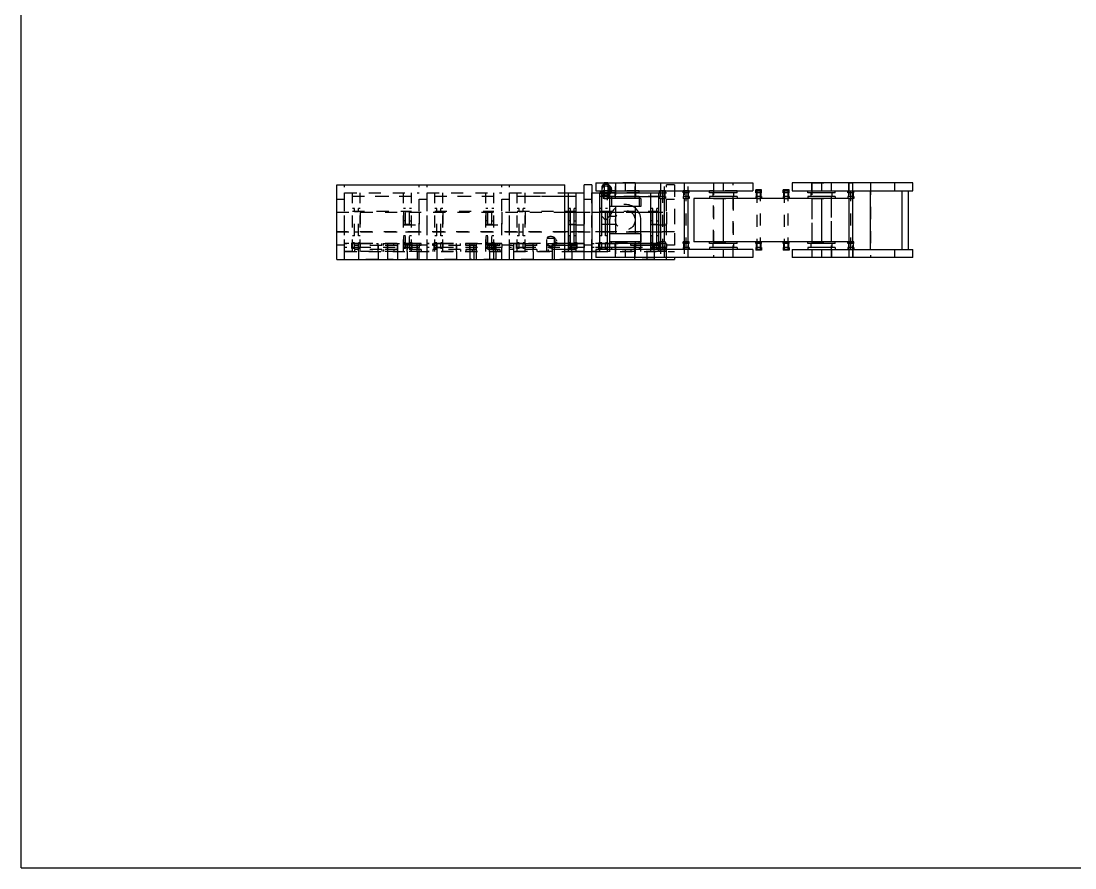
# Model space of a CAD drawing. Header units: inches. Extents: x 0 to 22, y 0 to 17.
# Drawn here: x 0 to 10.57, y 0 to 8.5 of the extents above; entities that cross this region are included whole.
import ezdxf

# ---------------------------------------------------------------- set-up
doc = ezdxf.new("R2010")
doc.units = ezdxf.units.IN
doc.header["$LTSCALE"] = 1.21
doc.header["$MEASUREMENT"] = 0
doc.linetypes.add('HIDDEN', pattern=[0.2, 0.1, -0.1])
doc.layers.get('0').update_dxf_attribs({"linetype": 'CONTINUOUS'})
doc.layers.add('02___PRT_ALL_AXES', color=7, linetype='CONTINUOUS')
doc.layers.add('DEFAULT_2', color=8, linetype='HIDDEN')

msp = doc.modelspace()

# ---------------------------------------------------------------- linework, layer by layer
at = {"color": 7, "linetype": 'Continuous'}
for p, q in [((0, 0), (0, 17)), ((5.766, 6.876), (7.34, 6.876)), ((6.061, 6.876), (6.061, 6.797)), ((7.045, 6.797), (7.045, 6.876)), ((8.944, 6.876), (7.734, 6.876)), ((7.734, 6.876), (7.734, 6.797)), ((8.944, 6.797), (8.944, 6.876)), ((3.167, 6.108), (3.167, 6.856)), ((3.167, 6.856), (5.454, 6.856)), ((5.454, 6.108), (5.454, 6.856)), ((5.454, 6.777), (5.647, 6.777)), ((5.569, 6.494), (5.569, 6.777)), ((5.647, 6.187), (5.647, 6.856)), ((5.726, 6.856), (5.647, 6.856)), ((5.726, 6.856), (5.726, 6.187)), ((5.726, 6.777), (5.812, 6.777)), ((5.766, 6.797), (7.34, 6.797)), ((5.805, 6.207), (5.805, 6.777)), ((5.838, 6.777), (5.838, 6.797)), ((5.897, 6.777), (5.838, 6.777)), ((5.846, 6.738), (5.846, 6.777)), ((5.889, 6.777), (5.889, 6.738)), ((5.897, 6.777), (5.897, 6.797)), ((5.916, 6.777), (5.923, 6.777)), ((5.959, 6.738), (5.959, 6.777)), ((6.163, 6.777), (6.163, 6.738)), ((6.199, 6.777), (6.464, 6.777)), ((6.396, 6.494), (6.396, 6.777)), ((6.405, 6.777), (6.405, 6.797)), ((6.413, 6.738), (6.413, 6.777)), ((6.457, 6.777), (6.457, 6.738)), ((6.464, 6.777), (6.464, 6.797)), ((6.642, 6.777), (6.642, 6.797)), ((6.701, 6.777), (6.642, 6.777)), ((6.649, 6.738), (6.649, 6.777)), ((6.693, 6.777), (6.693, 6.738)), ((6.701, 6.777), (6.701, 6.797)), ((6.907, 6.777), (6.907, 6.797)), ((7.183, 6.777), (6.907, 6.777)), ((6.943, 6.738), (6.943, 6.777)), ((7.147, 6.777), (7.147, 6.738)), ((7.183, 6.777), (7.183, 6.797)), ((7.37, 6.777), (7.37, 6.797)), ((7.429, 6.777), (7.37, 6.777)), ((7.378, 6.738), (7.378, 6.777)), ((7.421, 6.777), (7.421, 6.738)), ((7.429, 6.777), (7.429, 6.797)), ((7.646, 6.777), (7.646, 6.797)), ((7.705, 6.777), (7.646, 6.777)), ((7.653, 6.738), (7.653, 6.777)), ((7.697, 6.777), (7.697, 6.738)), ((7.705, 6.777), (7.705, 6.797)), ((7.892, 6.777), (7.892, 6.797)), ((8.167, 6.777), (7.892, 6.777)), ((7.927, 6.738), (7.927, 6.777)), ((8.132, 6.777), (8.132, 6.738)), ((8.167, 6.777), (8.167, 6.797)), ((8.295, 6.777), (8.295, 6.797)), ((8.354, 6.777), (8.295, 6.777)), ((8.303, 6.738), (8.303, 6.777)), ((8.346, 6.777), (8.346, 6.738)), ((8.354, 6.777), (8.354, 6.797)), ((5.569, 6.738), (5.454, 6.738)), ((5.825, 6.738), (5.805, 6.738)), ((5.903, 6.738), (6.396, 6.738)), ((5.923, 6.738), (5.923, 6.718)), ((6.199, 6.738), (6.199, 6.718)), ((6.415, 6.718), (6.415, 6.285)), ((6.455, 6.285), (6.455, 6.718)), ((6.651, 6.718), (6.651, 6.285)), ((6.691, 6.285), (6.691, 6.718)), ((8.305, 6.718), (8.305, 6.285)), ((8.344, 6.285), (8.344, 6.718)), ((5.454, 6.581), (5.49, 6.581)), ((5.549, 6.266), (5.549, 6.62)), ((5.903, 6.581), (5.924, 6.581)), ((6.197, 6.581), (6.317, 6.581)), ((6.376, 6.266), (6.376, 6.62)), ((5.549, 6.458), (5.51, 6.458)), ((5.549, 6.494), (5.569, 6.494)), ((5.569, 6.455), (5.647, 6.455)), ((5.864, 6.344), (5.864, 6.462)), ((5.903, 6.462), (5.903, 6.364)), ((6.218, 6.364), (6.218, 6.502)), ((6.376, 6.458), (6.336, 6.458)), ((6.376, 6.494), (6.396, 6.494)), ((6.396, 6.455), (6.415, 6.455)), ((5.49, 6.384), (5.454, 6.384)), ((5.903, 6.384), (5.884, 6.384)), ((6.317, 6.384), (6.218, 6.384)), ((5.565, 6.246), (5.454, 6.246)), ((5.529, 6.207), (5.529, 6.246)), ((5.549, 6.216), (5.549, 6.246)), ((5.565, 6.246), (5.565, 6.266)), ((5.864, 6.216), (5.864, 6.275)), ((5.903, 6.285), (5.903, 6.207)), ((5.923, 6.266), (5.923, 6.285)), ((6.199, 6.266), (5.923, 6.266)), ((5.959, 6.226), (5.959, 6.266)), ((6.163, 6.266), (6.163, 6.226)), ((6.199, 6.266), (6.199, 6.285)), ((6.218, 6.207), (6.218, 6.285)), ((6.392, 6.246), (6.218, 6.246)), ((6.356, 6.207), (6.356, 6.246)), ((6.376, 6.216), (6.376, 6.246)), ((6.392, 6.246), (6.392, 6.266)), ((6.413, 6.226), (6.413, 6.266)), ((6.457, 6.266), (6.457, 6.226)), ((6.642, 6.266), (6.642, 6.285)), ((6.701, 6.266), (6.642, 6.266)), ((6.649, 6.226), (6.649, 6.266)), ((6.693, 6.266), (6.693, 6.226)), ((6.701, 6.266), (6.701, 6.285)), ((6.907, 6.266), (6.907, 6.285)), ((7.183, 6.266), (6.907, 6.266)), ((6.943, 6.226), (6.943, 6.266)), ((7.147, 6.266), (7.147, 6.226)), ((7.183, 6.266), (7.183, 6.285)), ((7.37, 6.266), (7.37, 6.285)), ((7.429, 6.266), (7.37, 6.266)), ((7.378, 6.226), (7.378, 6.266)), ((7.421, 6.266), (7.421, 6.226)), ((7.429, 6.266), (7.429, 6.285)), ((7.646, 6.266), (7.646, 6.285)), ((7.705, 6.266), (7.646, 6.266)), ((7.653, 6.226), (7.653, 6.266)), ((7.697, 6.266), (7.697, 6.226)), ((7.705, 6.266), (7.705, 6.285)), ((7.892, 6.266), (7.892, 6.285)), ((8.167, 6.266), (7.892, 6.266)), ((7.927, 6.226), (7.927, 6.266)), ((8.132, 6.266), (8.132, 6.226)), ((8.167, 6.266), (8.167, 6.285)), ((8.295, 6.266), (8.295, 6.285)), ((8.354, 6.266), (8.295, 6.266)), ((8.303, 6.226), (8.303, 6.266)), ((8.346, 6.266), (8.346, 6.226)), ((8.354, 6.266), (8.354, 6.285)), ((5.454, 6.187), (5.766, 6.187)), ((5.549, 6.218), (5.569, 6.218)), ((7.34, 6.207), (5.766, 6.207)), ((6.061, 6.207), (6.061, 6.128)), ((6.376, 6.218), (6.396, 6.218)), ((6.405, 6.226), (6.464, 6.226)), ((6.405, 6.226), (6.405, 6.207)), ((6.464, 6.226), (6.464, 6.207)), ((7.045, 6.128), (7.045, 6.207)), ((7.734, 6.207), (7.734, 6.128)), ((8.944, 6.128), (8.944, 6.207)), ((3.167, 6.108), (6.553, 6.108)), ((7.045, 6.128), (6.061, 6.128)), ((6.553, 6.128), (6.553, 6.108)), ((8.944, 6.128), (7.734, 6.128)), ((0, 0), (22, 0))]:
    msp.add_line(p, q, dxfattribs=at)
for start, end in [(129.0618, 165.5053), (0, 50.9382)]:
    msp.add_arc((6.061, 6.502), 0.157, start, end, dxfattribs=at)
at = {"layer": '02___PRT_ALL_AXES', "color": 7, "linetype": 'Continuous'}
for p, q in [((5.766, 6.876), (5.766, 6.797)), ((7.34, 6.876), (7.34, 6.797)), ((8.029, 6.876), (8.029, 6.797)), ((8.762, 6.876), (8.762, 6.797)), ((5.923, 6.777), (5.923, 6.797)), ((5.923, 6.777), (6.199, 6.777)), ((6.199, 6.777), (6.199, 6.797)), ((7.429, 6.805), (7.37, 6.805)), ((7.37, 6.797), (7.37, 6.805)), ((7.429, 6.797), (7.37, 6.797)), ((7.429, 6.797), (7.429, 6.805)), ((7.705, 6.805), (7.646, 6.805)), ((7.646, 6.797), (7.646, 6.805)), ((7.705, 6.797), (7.646, 6.797)), ((7.705, 6.797), (7.705, 6.805)), ((7.734, 6.797), (8.944, 6.797)), ((8.521, 6.207), (8.521, 6.797)), ((8.839, 6.207), (8.839, 6.797)), ((8.897, 6.797), (8.897, 6.207)), ((5.49, 6.266), (5.49, 6.738)), ((5.825, 6.344), (5.825, 6.761)), ((5.838, 6.738), (5.838, 6.718)), ((5.897, 6.738), (5.838, 6.738)), ((5.897, 6.718), (5.838, 6.718)), ((5.897, 6.738), (5.897, 6.718)), ((5.903, 6.761), (5.903, 6.541)), ((6.218, 6.718), (5.903, 6.718)), ((6.218, 6.718), (6.218, 6.64)), ((6.317, 6.266), (6.317, 6.738)), ((6.405, 6.738), (6.405, 6.718)), ((6.464, 6.738), (6.405, 6.738)), ((6.464, 6.718), (6.405, 6.718)), ((6.464, 6.738), (6.464, 6.718)), ((6.701, 6.738), (6.642, 6.738)), ((6.642, 6.738), (6.642, 6.718)), ((6.701, 6.718), (6.642, 6.718)), ((6.701, 6.738), (6.701, 6.718)), ((8.354, 6.718), (6.75, 6.718)), ((6.75, 6.718), (6.75, 6.285)), ((7.183, 6.738), (6.907, 6.738)), ((6.907, 6.738), (6.907, 6.718)), ((7.045, 6.285), (7.045, 6.718)), ((7.183, 6.738), (7.183, 6.718)), ((7.429, 6.738), (7.37, 6.738)), ((7.37, 6.738), (7.37, 6.718)), ((7.429, 6.738), (7.429, 6.718)), ((7.705, 6.738), (7.646, 6.738)), ((7.646, 6.738), (7.646, 6.718)), ((7.705, 6.738), (7.705, 6.718)), ((8.167, 6.738), (7.892, 6.738)), ((7.892, 6.738), (7.892, 6.718)), ((8.029, 6.718), (8.029, 6.285)), ((8.167, 6.738), (8.167, 6.718)), ((8.354, 6.738), (8.295, 6.738)), ((8.295, 6.738), (8.295, 6.718)), ((8.354, 6.738), (8.354, 6.718)), ((5.51, 6.62), (5.49, 6.62)), ((5.51, 6.266), (5.51, 6.62)), ((5.51, 6.592), (5.549, 6.592)), ((5.549, 6.584), (5.51, 6.584)), ((5.569, 6.62), (5.549, 6.62)), ((5.825, 6.62), (5.805, 6.62)), ((6.218, 6.64), (5.903, 6.64)), ((5.962, 6.64), (5.962, 6.364)), ((6.159, 6.64), (6.159, 6.364)), ((6.336, 6.62), (6.317, 6.62)), ((6.336, 6.266), (6.336, 6.62)), ((6.336, 6.592), (6.376, 6.592)), ((6.376, 6.584), (6.336, 6.584)), ((6.396, 6.62), (6.376, 6.62)), ((5.51, 6.494), (5.49, 6.494)), ((5.569, 6.187), (5.569, 6.494)), ((5.825, 6.541), (5.864, 6.502)), ((5.825, 6.462), (5.962, 6.462)), ((5.864, 6.502), (5.903, 6.541)), ((5.884, 6.207), (5.884, 6.462)), ((5.903, 6.541), (5.962, 6.541)), ((6.336, 6.494), (6.317, 6.494)), ((6.396, 6.207), (6.396, 6.494)), ((5.825, 6.344), (5.805, 6.344)), ((5.864, 6.38), (5.825, 6.38)), ((5.884, 6.344), (5.864, 6.344)), ((5.903, 6.364), (5.903, 6.285)), ((6.218, 6.364), (5.903, 6.364)), ((6.218, 6.364), (6.218, 6.285)), ((5.565, 6.266), (5.454, 6.266)), ((5.825, 6.275), (5.805, 6.275)), ((5.825, 6.216), (5.825, 6.275)), ((5.864, 6.268), (5.825, 6.268)), ((5.884, 6.275), (5.864, 6.275)), ((5.903, 6.266), (5.884, 6.266)), ((6.218, 6.285), (5.903, 6.285)), ((6.392, 6.266), (6.218, 6.266)), ((6.405, 6.285), (6.464, 6.285)), ((6.405, 6.266), (6.405, 6.285)), ((6.405, 6.266), (6.464, 6.266)), ((6.464, 6.266), (6.464, 6.285)), ((6.701, 6.285), (6.642, 6.285)), ((8.354, 6.285), (6.75, 6.285)), ((5.565, 6.207), (5.454, 6.207)), ((5.549, 6.224), (5.529, 6.224)), ((5.549, 6.224), (5.529, 6.224)), ((5.569, 6.216), (5.549, 6.216)), ((5.569, 6.216), (5.549, 6.216)), ((5.565, 6.207), (5.565, 6.187)), ((5.766, 6.207), (5.766, 6.128)), ((5.825, 6.216), (5.805, 6.216)), ((5.825, 6.216), (5.805, 6.216)), ((5.864, 6.224), (5.825, 6.224)), ((5.864, 6.224), (5.825, 6.224)), ((5.884, 6.216), (5.864, 6.216)), ((5.884, 6.216), (5.864, 6.216)), ((5.903, 6.226), (5.884, 6.226)), ((6.199, 6.226), (5.923, 6.226)), ((5.923, 6.226), (5.923, 6.207)), ((6.199, 6.226), (6.199, 6.207)), ((6.376, 6.224), (6.356, 6.224)), ((6.376, 6.224), (6.356, 6.224)), ((6.396, 6.216), (6.376, 6.216)), ((6.396, 6.216), (6.376, 6.216)), ((6.701, 6.226), (6.642, 6.226)), ((6.642, 6.226), (6.642, 6.207)), ((6.701, 6.226), (6.701, 6.207)), ((7.183, 6.226), (6.907, 6.226)), ((6.907, 6.226), (6.907, 6.207)), ((7.183, 6.226), (7.183, 6.207)), ((7.34, 6.207), (7.34, 6.128)), ((7.429, 6.226), (7.37, 6.226)), ((7.37, 6.226), (7.37, 6.199)), ((7.429, 6.207), (7.37, 6.207)), ((7.429, 6.199), (7.37, 6.199)), ((7.429, 6.226), (7.429, 6.199)), ((7.705, 6.226), (7.646, 6.226)), ((7.646, 6.226), (7.646, 6.199)), ((7.705, 6.207), (7.646, 6.207)), ((7.705, 6.199), (7.646, 6.199)), ((7.705, 6.226), (7.705, 6.199)), ((7.734, 6.207), (8.944, 6.207)), ((8.167, 6.226), (7.892, 6.226)), ((7.892, 6.226), (7.892, 6.207)), ((8.029, 6.207), (8.029, 6.128)), ((8.167, 6.226), (8.167, 6.207)), ((8.354, 6.226), (8.295, 6.226)), ((8.295, 6.226), (8.295, 6.207)), ((8.354, 6.226), (8.354, 6.207)), ((8.762, 6.207), (8.762, 6.128)), ((6.061, 6.128), (5.766, 6.128)), ((7.34, 6.128), (7.045, 6.128))]:
    msp.add_line(p, q, dxfattribs=at)
at = {"layer": '02___PRT_ALL_AXES', "color": 8, "linetype": 'HIDDEN'}
for p, q in [((5.848, 6.876), (5.848, 6.718)), ((5.887, 6.876), (5.848, 6.876)), ((5.887, 6.876), (5.887, 6.718)), ((5.962, 6.876), (5.962, 6.718)), ((6.159, 6.876), (5.962, 6.876)), ((6.159, 6.876), (6.159, 6.718)), ((7.931, 6.876), (8.128, 6.876)), ((7.931, 6.797), (7.931, 6.876)), ((8.128, 6.797), (8.128, 6.876)), ((8.305, 6.876), (8.344, 6.876)), ((8.305, 6.797), (8.305, 6.876)), ((8.344, 6.797), (8.344, 6.876)), ((3.246, 6.187), (3.246, 6.777)), ((3.246, 6.777), (3.994, 6.777)), ((3.325, 6.187), (3.325, 6.777)), ((3.403, 6.187), (3.403, 6.777)), ((3.836, 6.187), (3.836, 6.777)), ((3.915, 6.187), (3.915, 6.777)), ((4.073, 6.187), (4.073, 6.777)), ((4.073, 6.777), (4.821, 6.777)), ((4.151, 6.187), (4.151, 6.777)), ((4.23, 6.187), (4.23, 6.777)), ((4.663, 6.187), (4.663, 6.777)), ((4.742, 6.187), (4.742, 6.777)), ((4.899, 6.187), (4.899, 6.777)), ((4.899, 6.777), (5.647, 6.777)), ((4.978, 6.187), (4.978, 6.777)), ((5.057, 6.187), (5.057, 6.777)), ((5.49, 6.738), (5.49, 6.777)), ((5.569, 6.494), (5.569, 6.777)), ((5.726, 6.187), (5.726, 6.777)), ((5.726, 6.777), (5.923, 6.777)), ((5.805, 6.187), (5.805, 6.777)), ((5.825, 6.844), (5.825, 6.761)), ((5.903, 6.844), (5.825, 6.844)), ((5.897, 6.797), (5.838, 6.797)), ((5.884, 6.462), (5.884, 6.777)), ((5.903, 6.844), (5.903, 6.761)), ((6.199, 6.797), (5.923, 6.797)), ((6.199, 6.777), (6.474, 6.777)), ((6.317, 6.738), (6.317, 6.777)), ((6.396, 6.494), (6.396, 6.777)), ((6.464, 6.797), (6.405, 6.797)), ((6.701, 6.797), (6.642, 6.797)), ((7.183, 6.797), (6.907, 6.797)), ((7.38, 6.797), (7.38, 6.207)), ((7.419, 6.207), (7.419, 6.797)), ((7.655, 6.797), (7.655, 6.207)), ((7.695, 6.207), (7.695, 6.797)), ((8.325, 6.207), (8.325, 6.797)), ((3.325, 6.741), (3.915, 6.741)), ((4.151, 6.741), (4.742, 6.741)), ((4.978, 6.741), (5.569, 6.741)), ((5.805, 6.741), (6.396, 6.741)), ((5.923, 6.738), (5.923, 6.64)), ((6.199, 6.738), (5.923, 6.738)), ((6.199, 6.738), (6.199, 6.64)), ((6.947, 6.285), (6.947, 6.718)), ((7.144, 6.718), (7.144, 6.285)), ((7.931, 6.718), (7.931, 6.285)), ((8.128, 6.285), (8.128, 6.718)), ((3.167, 6.384), (3.167, 6.581)), ((3.167, 6.581), (6.553, 6.581)), ((3.344, 6.62), (3.325, 6.62)), ((3.325, 6.592), (3.915, 6.592)), ((3.344, 6.344), (3.344, 6.62)), ((3.384, 6.584), (3.344, 6.584)), ((3.403, 6.62), (3.384, 6.62)), ((3.856, 6.62), (3.836, 6.62)), ((3.856, 6.216), (3.856, 6.62)), ((3.896, 6.584), (3.856, 6.584)), ((3.915, 6.62), (3.896, 6.62)), ((3.994, 6.581), (3.994, 6.384)), ((4.171, 6.62), (4.151, 6.62)), ((4.151, 6.592), (4.742, 6.592)), ((4.171, 6.344), (4.171, 6.62)), ((4.21, 6.584), (4.171, 6.584)), ((4.23, 6.62), (4.21, 6.62)), ((4.683, 6.62), (4.663, 6.62)), ((4.683, 6.216), (4.683, 6.62)), ((4.722, 6.584), (4.683, 6.584)), ((4.742, 6.62), (4.722, 6.62)), ((4.821, 6.581), (4.821, 6.384)), ((4.998, 6.62), (4.978, 6.62)), ((4.978, 6.592), (5.51, 6.592)), ((4.998, 6.344), (4.998, 6.62)), ((5.037, 6.584), (4.998, 6.584)), ((5.057, 6.62), (5.037, 6.62)), ((5.549, 6.592), (5.569, 6.592)), ((5.647, 6.581), (5.647, 6.384)), ((5.805, 6.592), (6.336, 6.592)), ((5.864, 6.584), (5.825, 6.584)), ((5.884, 6.62), (5.864, 6.62)), ((6.376, 6.592), (6.396, 6.592)), ((6.474, 6.581), (6.474, 6.384)), ((6.553, 6.581), (6.553, 6.384)), ((3.856, 6.494), (3.836, 6.494)), ((3.915, 6.455), (3.836, 6.455)), ((4.683, 6.494), (4.663, 6.494)), ((4.742, 6.455), (4.663, 6.455)), ((5.569, 6.455), (5.49, 6.455)), ((5.903, 6.541), (5.864, 6.502)), ((5.962, 6.541), (5.971, 6.541)), ((5.962, 6.462), (5.971, 6.462)), ((6.396, 6.455), (6.317, 6.455)), ((3.167, 6.384), (6.553, 6.384)), ((3.344, 6.344), (3.325, 6.344)), ((3.384, 6.38), (3.344, 6.38)), ((3.403, 6.344), (3.384, 6.344)), ((3.856, 6.344), (3.836, 6.344)), ((3.896, 6.38), (3.856, 6.38)), ((3.915, 6.344), (3.896, 6.344)), ((4.171, 6.344), (4.151, 6.344)), ((4.21, 6.38), (4.171, 6.38)), ((4.23, 6.344), (4.21, 6.344)), ((4.683, 6.344), (4.663, 6.344)), ((4.722, 6.38), (4.683, 6.38)), ((4.742, 6.344), (4.722, 6.344)), ((4.998, 6.344), (4.978, 6.344)), ((5.037, 6.38), (4.998, 6.38)), ((5.057, 6.344), (5.037, 6.344)), ((5.51, 6.344), (5.49, 6.344)), ((5.549, 6.38), (5.51, 6.38)), ((5.569, 6.344), (5.549, 6.344)), ((6.336, 6.344), (6.317, 6.344)), ((6.376, 6.38), (6.336, 6.38)), ((6.396, 6.344), (6.376, 6.344)), ((4.014, 6.266), (3.246, 6.266)), ((3.994, 6.265), (3.246, 6.265)), ((3.317, 6.216), (3.317, 6.275)), ((3.344, 6.275), (3.317, 6.275)), ((3.344, 6.275), (3.325, 6.275)), ((3.344, 6.216), (3.344, 6.275)), ((3.384, 6.268), (3.344, 6.268)), ((3.384, 6.267), (3.344, 6.267)), ((3.403, 6.275), (3.384, 6.275)), ((3.403, 6.275), (3.384, 6.275)), ((3.856, 6.275), (3.836, 6.275)), ((3.856, 6.275), (3.836, 6.275)), ((3.915, 6.258), (3.836, 6.258)), ((3.896, 6.268), (3.856, 6.268)), ((3.896, 6.267), (3.856, 6.267)), ((3.915, 6.275), (3.896, 6.275)), ((3.923, 6.275), (3.896, 6.275)), ((3.923, 6.216), (3.923, 6.275)), ((3.994, 6.265), (3.994, 6.226)), ((4.821, 6.266), (4.073, 6.266)), ((4.821, 6.265), (4.073, 6.265)), ((4.144, 6.216), (4.144, 6.275)), ((4.171, 6.275), (4.144, 6.275)), ((4.171, 6.275), (4.151, 6.275)), ((4.171, 6.216), (4.171, 6.275)), ((4.21, 6.268), (4.171, 6.268)), ((4.21, 6.267), (4.171, 6.267)), ((4.23, 6.275), (4.21, 6.275)), ((4.23, 6.275), (4.21, 6.275)), ((4.683, 6.275), (4.663, 6.275)), ((4.683, 6.275), (4.663, 6.275)), ((4.742, 6.258), (4.663, 6.258)), ((4.722, 6.268), (4.683, 6.268)), ((4.722, 6.267), (4.683, 6.267)), ((4.742, 6.275), (4.722, 6.275)), ((4.75, 6.275), (4.722, 6.275)), ((4.75, 6.216), (4.75, 6.275)), ((4.821, 6.265), (4.821, 6.226)), ((5.454, 6.266), (4.899, 6.266)), ((5.647, 6.265), (4.899, 6.265)), ((4.97, 6.216), (4.97, 6.275)), ((4.998, 6.275), (4.97, 6.275)), ((4.998, 6.275), (4.978, 6.275)), ((4.998, 6.216), (4.998, 6.275)), ((5.037, 6.268), (4.998, 6.268)), ((5.037, 6.267), (4.998, 6.267)), ((5.057, 6.275), (5.037, 6.275)), ((5.057, 6.275), (5.037, 6.275)), ((5.273, 6.187), (5.273, 6.321)), ((5.273, 6.321), (5.352, 6.321)), ((5.352, 6.281), (5.352, 6.321)), ((5.51, 6.275), (5.49, 6.275)), ((5.51, 6.275), (5.49, 6.275)), ((5.49, 6.187), (5.49, 6.266)), ((5.569, 6.258), (5.49, 6.258)), ((5.549, 6.268), (5.51, 6.268)), ((5.549, 6.267), (5.51, 6.267)), ((5.51, 6.216), (5.51, 6.266)), ((5.569, 6.275), (5.549, 6.275)), ((5.577, 6.275), (5.549, 6.275)), ((5.647, 6.266), (5.565, 6.266)), ((5.577, 6.216), (5.577, 6.275)), ((5.647, 6.265), (5.647, 6.226)), ((5.884, 6.266), (5.726, 6.266)), ((6.474, 6.265), (5.726, 6.265)), ((5.797, 6.216), (5.797, 6.275)), ((5.805, 6.275), (5.797, 6.275)), ((5.825, 6.275), (5.805, 6.275)), ((5.864, 6.267), (5.825, 6.267)), ((5.884, 6.275), (5.864, 6.275)), ((6.218, 6.266), (5.903, 6.266)), ((5.962, 6.285), (5.962, 6.128)), ((6.159, 6.285), (6.159, 6.128)), ((6.336, 6.275), (6.317, 6.275)), ((6.336, 6.275), (6.317, 6.275)), ((6.317, 6.187), (6.317, 6.266)), ((6.396, 6.258), (6.317, 6.258)), ((6.376, 6.268), (6.336, 6.268)), ((6.376, 6.267), (6.336, 6.267)), ((6.336, 6.216), (6.336, 6.266)), ((6.396, 6.275), (6.376, 6.275)), ((6.403, 6.275), (6.376, 6.275)), ((6.405, 6.266), (6.392, 6.266)), ((6.403, 6.216), (6.403, 6.275)), ((6.474, 6.266), (6.464, 6.266)), ((6.474, 6.265), (6.474, 6.226)), ((3.994, 6.226), (3.246, 6.226)), ((3.994, 6.226), (3.246, 6.226)), ((3.325, 6.187), (3.246, 6.187)), ((3.344, 6.216), (3.317, 6.216)), ((3.344, 6.216), (3.325, 6.216)), ((3.384, 6.224), (3.344, 6.224)), ((3.384, 6.224), (3.344, 6.224)), ((3.344, 6.207), (3.344, 6.187)), ((3.62, 6.207), (3.344, 6.207)), ((4.014, 6.187), (3.344, 6.187)), ((3.403, 6.216), (3.384, 6.216)), ((3.403, 6.216), (3.384, 6.216)), ((3.384, 6.187), (3.384, 6.108)), ((3.581, 6.187), (3.581, 6.108)), ((3.62, 6.207), (3.62, 6.187)), ((3.636, 6.207), (3.636, 6.187)), ((4.014, 6.207), (3.636, 6.207)), ((3.675, 6.187), (3.675, 6.108)), ((3.738, 6.207), (3.738, 6.187)), ((3.777, 6.187), (3.777, 6.108)), ((3.856, 6.218), (3.836, 6.218)), ((3.856, 6.216), (3.836, 6.216)), ((3.856, 6.216), (3.836, 6.216)), ((3.896, 6.224), (3.856, 6.224)), ((3.896, 6.224), (3.856, 6.224)), ((3.872, 6.187), (3.872, 6.108)), ((3.915, 6.216), (3.896, 6.216)), ((3.923, 6.216), (3.896, 6.216)), ((3.911, 6.207), (3.911, 6.187)), ((3.974, 6.187), (3.974, 6.108)), ((4.014, 6.207), (4.014, 6.187)), ((4.821, 6.226), (4.073, 6.226)), ((4.821, 6.226), (4.073, 6.226)), ((4.821, 6.187), (4.073, 6.187)), ((4.132, 6.207), (4.132, 6.187)), ((4.407, 6.207), (4.132, 6.207)), ((4.171, 6.216), (4.144, 6.216)), ((4.171, 6.216), (4.151, 6.216)), ((4.21, 6.224), (4.171, 6.224)), ((4.21, 6.224), (4.171, 6.224)), ((4.171, 6.187), (4.171, 6.108)), ((4.23, 6.216), (4.21, 6.216)), ((4.23, 6.216), (4.21, 6.216)), ((4.368, 6.187), (4.368, 6.108)), ((4.407, 6.207), (4.407, 6.187)), ((4.462, 6.207), (4.462, 6.187)), ((4.801, 6.207), (4.462, 6.207)), ((4.502, 6.207), (4.502, 6.187)), ((4.502, 6.187), (4.502, 6.108)), ((4.525, 6.207), (4.525, 6.187)), ((4.542, 6.187), (4.542, 6.108)), ((4.565, 6.187), (4.565, 6.108)), ((4.683, 6.218), (4.663, 6.218)), ((4.683, 6.216), (4.663, 6.216)), ((4.683, 6.216), (4.663, 6.216)), ((4.722, 6.224), (4.683, 6.224)), ((4.722, 6.224), (4.683, 6.224)), ((4.699, 6.187), (4.699, 6.108)), ((4.742, 6.216), (4.722, 6.216)), ((4.75, 6.216), (4.722, 6.216)), ((4.738, 6.207), (4.738, 6.187)), ((4.738, 6.187), (4.738, 6.108)), ((4.762, 6.187), (4.762, 6.108)), ((4.778, 6.207), (4.778, 6.187)), ((4.801, 6.207), (4.801, 6.187)), ((5.647, 6.226), (4.899, 6.226)), ((5.647, 6.226), (4.899, 6.226)), ((5.175, 6.207), (4.899, 6.207)), ((5.565, 6.187), (4.899, 6.187)), ((4.939, 6.187), (4.939, 6.108)), ((4.998, 6.216), (4.97, 6.216)), ((4.998, 6.216), (4.978, 6.216)), ((5.037, 6.224), (4.998, 6.224)), ((5.037, 6.224), (4.998, 6.224)), ((5.057, 6.216), (5.037, 6.216)), ((5.057, 6.216), (5.037, 6.216)), ((5.136, 6.187), (5.136, 6.108)), ((5.175, 6.207), (5.175, 6.187)), ((5.289, 6.207), (5.289, 6.187)), ((5.454, 6.207), (5.289, 6.207)), ((5.329, 6.187), (5.329, 6.108)), ((5.51, 6.218), (5.49, 6.218)), ((5.51, 6.216), (5.49, 6.216)), ((5.51, 6.216), (5.49, 6.216)), ((5.529, 6.224), (5.51, 6.224)), ((5.529, 6.224), (5.51, 6.224)), ((5.525, 6.187), (5.525, 6.108)), ((5.577, 6.216), (5.569, 6.216)), ((5.647, 6.187), (5.569, 6.187)), ((6.474, 6.226), (5.726, 6.226)), ((5.884, 6.226), (5.726, 6.226)), ((5.805, 6.187), (5.726, 6.187)), ((5.805, 6.216), (5.797, 6.216)), ((5.884, 6.187), (5.884, 6.207)), ((6.392, 6.187), (5.884, 6.187)), ((5.923, 6.226), (5.903, 6.226)), ((6.392, 6.207), (5.923, 6.207)), ((6.116, 6.207), (6.116, 6.187)), ((6.155, 6.187), (6.155, 6.108)), ((6.474, 6.226), (6.199, 6.226)), ((6.336, 6.218), (6.317, 6.218)), ((6.336, 6.216), (6.317, 6.216)), ((6.336, 6.216), (6.317, 6.216)), ((6.356, 6.224), (6.336, 6.224)), ((6.356, 6.224), (6.336, 6.224)), ((6.352, 6.187), (6.352, 6.108)), ((6.392, 6.207), (6.392, 6.187)), ((6.403, 6.216), (6.396, 6.216)), ((6.396, 6.187), (6.396, 6.207)), ((6.474, 6.187), (6.396, 6.187)), ((6.405, 6.207), (6.464, 6.207)), ((6.701, 6.207), (6.642, 6.207)), ((7.183, 6.207), (6.907, 6.207)), ((7.931, 6.207), (7.931, 6.128)), ((8.128, 6.207), (8.128, 6.128)), ((8.305, 6.207), (8.305, 6.128)), ((8.344, 6.207), (8.344, 6.128)), ((3.581, 6.108), (3.384, 6.108)), ((3.974, 6.108), (3.675, 6.108)), ((4.368, 6.108), (4.171, 6.108)), ((4.762, 6.108), (4.502, 6.108)), ((5.136, 6.108), (4.939, 6.108)), ((5.525, 6.108), (5.329, 6.108)), ((6.159, 6.128), (6.061, 6.128)), ((6.352, 6.108), (6.155, 6.108)), ((6.455, 6.128), (6.415, 6.128)), ((6.691, 6.128), (6.651, 6.128)), ((7.045, 6.128), (6.947, 6.128)), ((8.128, 6.128), (7.931, 6.128)), ((8.344, 6.128), (8.305, 6.128))]:
    msp.add_line(p, q, dxfattribs=at)
for centre, radius in [((6.061, 6.502), 0.0984), ((5.313, 6.281), 0.0591), ((5.313, 6.281), 0.0394)]:
    msp.add_circle(centre, radius, dxfattribs=at)
for radius, start, end in [(0.0591, 352.3287, 187.6713), (0.0394, 348.4355, 191.5645), (0.0394, 242.0286, 309.3837), (0.0394, 315.4131, 326.5182), (0.0591, 251.7931, 295.015)]:
    msp.add_arc((5.864, 6.805), radius, start, end, dxfattribs=at)
at = {"layer": '02___PRT_ALL_AXES', "color": 7, "linetype": 'Continuous'}
for radius, start, end in [(0.0591, 187.6713, 251.7931), (0.0394, 191.5645, 242.0286), (0.0591, 295.015, 352.3287), (0.0394, 309.3837, 315.4131), (0.0394, 326.5182, 348.4355)]:
    msp.add_arc((5.864, 6.805), radius, start, end, dxfattribs=at)
at = {"layer": 'DEFAULT_2', "color": 8, "linetype": 'HIDDEN'}
for p, q in [((5.962, 6.718), (5.962, 6.876)), ((6.159, 6.718), (6.159, 6.876)), ((6.415, 6.876), (6.415, 6.718)), ((6.455, 6.718), (6.455, 6.876)), ((6.651, 6.876), (6.651, 6.718)), ((6.691, 6.718), (6.691, 6.876)), ((6.947, 6.876), (6.947, 6.128)), ((7.144, 6.128), (7.144, 6.876)), ((7.931, 6.876), (7.931, 6.128)), ((8.128, 6.128), (8.128, 6.876)), ((8.305, 6.876), (8.305, 6.718)), ((8.344, 6.718), (8.344, 6.876)), ((8.521, 6.876), (8.521, 6.128)), ((3.246, 6.108), (3.246, 6.856)), ((3.246, 6.777), (3.994, 6.777)), ((3.325, 6.187), (3.325, 6.777)), ((3.915, 6.187), (3.915, 6.777)), ((3.994, 6.108), (3.994, 6.856)), ((4.073, 6.108), (4.073, 6.856)), ((4.073, 6.777), (4.821, 6.777)), ((4.151, 6.187), (4.151, 6.777)), ((4.742, 6.187), (4.742, 6.777)), ((4.821, 6.108), (4.821, 6.856)), ((4.899, 6.108), (4.899, 6.856)), ((4.899, 6.777), (5.454, 6.777)), ((4.978, 6.187), (4.978, 6.777)), ((5.812, 6.777), (5.838, 6.777)), ((5.848, 6.718), (5.848, 6.797)), ((5.887, 6.797), (5.887, 6.718)), ((5.897, 6.777), (5.916, 6.777)), ((5.923, 6.777), (5.923, 6.797)), ((6.199, 6.777), (5.923, 6.777)), ((6.199, 6.777), (6.199, 6.797)), ((6.435, 6.797), (6.435, 6.207)), ((6.474, 6.777), (6.464, 6.777)), ((6.474, 6.108), (6.474, 6.856)), ((6.553, 6.856), (6.474, 6.856)), ((6.553, 6.856), (6.553, 6.128)), ((6.671, 6.207), (6.671, 6.797)), ((7.38, 6.797), (7.419, 6.797)), ((7.38, 6.718), (7.38, 6.797)), ((7.419, 6.797), (7.419, 6.718)), ((7.655, 6.797), (7.695, 6.797)), ((7.655, 6.718), (7.655, 6.797)), ((7.695, 6.797), (7.695, 6.718)), ((7.931, 6.797), (8.128, 6.797)), ((8.305, 6.797), (8.344, 6.797)), ((3.167, 6.712), (3.246, 6.712)), ((3.915, 6.738), (3.325, 6.738)), ((3.994, 6.712), (4.073, 6.712)), ((4.742, 6.738), (4.151, 6.738)), ((4.821, 6.712), (4.899, 6.712)), ((5.454, 6.738), (4.978, 6.738)), ((5.647, 6.712), (5.726, 6.712)), ((5.903, 6.738), (5.825, 6.738)), ((5.848, 6.718), (5.887, 6.718)), ((6.159, 6.718), (5.962, 6.718)), ((6.415, 6.718), (6.455, 6.718)), ((6.474, 6.712), (6.553, 6.712)), ((6.651, 6.718), (6.691, 6.718)), ((6.947, 6.718), (7.144, 6.718)), ((7.38, 6.718), (7.419, 6.718)), ((7.655, 6.718), (7.695, 6.718)), ((7.931, 6.718), (8.128, 6.718)), ((8.305, 6.718), (8.344, 6.718)), ((3.167, 6.581), (5.454, 6.581)), ((3.384, 6.344), (3.384, 6.62)), ((3.403, 6.581), (3.403, 6.384)), ((3.836, 6.581), (3.836, 6.226)), ((3.896, 6.216), (3.896, 6.62)), ((4.21, 6.344), (4.21, 6.62)), ((4.23, 6.581), (4.23, 6.384)), ((4.663, 6.581), (4.663, 6.226)), ((4.722, 6.216), (4.722, 6.62)), ((5.037, 6.344), (5.037, 6.62)), ((5.057, 6.581), (5.057, 6.384)), ((5.49, 6.581), (5.49, 6.226)), ((5.49, 6.581), (5.903, 6.581)), ((5.864, 6.462), (5.864, 6.62)), ((5.884, 6.581), (5.884, 6.384)), ((5.924, 6.581), (6.197, 6.581)), ((6.317, 6.581), (6.553, 6.581)), ((6.317, 6.581), (6.317, 6.226)), ((3.836, 6.455), (3.994, 6.455)), ((3.896, 6.458), (3.856, 6.458)), ((3.896, 6.494), (3.915, 6.494)), ((4.663, 6.455), (4.821, 6.455)), ((4.722, 6.458), (4.683, 6.458)), ((4.722, 6.494), (4.742, 6.494)), ((5.569, 6.455), (5.49, 6.455)), ((5.569, 6.187), (5.569, 6.494)), ((5.903, 6.502), (5.903, 6.462)), ((6.396, 6.455), (6.317, 6.455)), ((6.396, 6.187), (6.396, 6.494)), ((6.415, 6.455), (6.474, 6.455)), ((5.454, 6.384), (3.167, 6.384)), ((5.884, 6.384), (5.49, 6.384)), ((6.218, 6.384), (5.903, 6.384)), ((5.903, 6.364), (5.903, 6.285)), ((6.218, 6.285), (6.218, 6.364)), ((6.553, 6.384), (6.317, 6.384)), ((3.167, 6.253), (3.246, 6.253)), ((3.325, 6.266), (3.581, 6.266)), ((3.403, 6.265), (3.325, 6.265)), ((3.344, 6.246), (3.344, 6.266)), ((3.62, 6.246), (3.344, 6.246)), ((3.38, 6.246), (3.38, 6.207)), ((3.384, 6.187), (3.384, 6.275)), ((3.403, 6.266), (3.403, 6.226)), ((3.581, 6.187), (3.581, 6.266)), ((3.584, 6.207), (3.584, 6.246)), ((3.62, 6.246), (3.62, 6.266)), ((3.636, 6.246), (3.636, 6.266)), ((4.014, 6.246), (3.636, 6.246)), ((3.671, 6.246), (3.671, 6.207)), ((3.675, 6.266), (3.675, 6.187)), ((3.675, 6.266), (3.974, 6.266)), ((3.738, 6.246), (3.738, 6.266)), ((3.773, 6.246), (3.773, 6.207)), ((3.777, 6.266), (3.777, 6.187)), ((3.915, 6.265), (3.836, 6.265)), ((3.836, 6.258), (3.915, 6.258)), ((3.856, 6.254), (3.896, 6.254)), ((3.872, 6.187), (3.872, 6.266)), ((3.876, 6.207), (3.876, 6.246)), ((3.911, 6.246), (3.911, 6.266)), ((3.974, 6.187), (3.974, 6.266)), ((3.978, 6.207), (3.978, 6.246)), ((3.994, 6.253), (4.073, 6.253)), ((4.014, 6.246), (4.014, 6.266)), ((4.132, 6.246), (4.132, 6.266)), ((4.407, 6.246), (4.132, 6.246)), ((4.151, 6.266), (4.368, 6.266)), ((4.23, 6.265), (4.151, 6.265)), ((4.167, 6.246), (4.167, 6.207)), ((4.171, 6.266), (4.171, 6.187)), ((4.21, 6.216), (4.21, 6.275)), ((4.23, 6.266), (4.23, 6.226)), ((4.368, 6.187), (4.368, 6.266)), ((4.372, 6.207), (4.372, 6.246)), ((4.407, 6.246), (4.407, 6.266)), ((4.462, 6.246), (4.462, 6.266)), ((4.801, 6.246), (4.462, 6.246)), ((4.498, 6.246), (4.498, 6.207)), ((4.502, 6.266), (4.502, 6.187)), ((4.502, 6.246), (4.502, 6.266)), ((4.502, 6.266), (4.762, 6.266)), ((4.525, 6.246), (4.525, 6.266)), ((4.538, 6.246), (4.538, 6.207)), ((4.542, 6.266), (4.542, 6.187)), ((4.561, 6.246), (4.561, 6.207)), ((4.565, 6.266), (4.565, 6.187)), ((4.742, 6.265), (4.663, 6.265)), ((4.663, 6.258), (4.742, 6.258)), ((4.683, 6.254), (4.722, 6.254)), ((4.699, 6.187), (4.699, 6.266)), ((4.703, 6.207), (4.703, 6.246)), ((4.738, 6.246), (4.738, 6.266)), ((4.738, 6.187), (4.738, 6.266)), ((4.742, 6.207), (4.742, 6.246)), ((4.762, 6.187), (4.762, 6.266)), ((4.766, 6.207), (4.766, 6.246)), ((4.778, 6.246), (4.778, 6.266)), ((4.801, 6.246), (4.801, 6.266)), ((4.821, 6.253), (4.899, 6.253)), ((5.175, 6.246), (4.899, 6.246)), ((4.935, 6.246), (4.935, 6.207)), ((4.939, 6.266), (4.939, 6.187)), ((4.939, 6.266), (5.136, 6.266)), ((5.057, 6.265), (4.978, 6.265)), ((5.037, 6.216), (5.037, 6.275)), ((5.057, 6.266), (5.057, 6.226)), ((5.136, 6.187), (5.136, 6.266)), ((5.14, 6.207), (5.14, 6.246)), ((5.175, 6.246), (5.175, 6.266)), ((5.289, 6.246), (5.289, 6.266)), ((5.454, 6.246), (5.289, 6.246)), ((5.325, 6.246), (5.325, 6.207)), ((5.329, 6.266), (5.329, 6.187)), ((5.329, 6.266), (5.569, 6.266)), ((5.352, 6.108), (5.352, 6.281)), ((5.569, 6.265), (5.49, 6.265)), ((5.49, 6.258), (5.569, 6.258)), ((5.51, 6.254), (5.549, 6.254)), ((5.525, 6.187), (5.525, 6.266)), ((5.549, 6.246), (5.549, 6.266)), ((5.647, 6.253), (5.726, 6.253)), ((5.884, 6.266), (5.805, 6.266)), ((5.884, 6.265), (5.805, 6.265)), ((5.884, 6.266), (5.884, 6.226)), ((5.962, 6.285), (6.159, 6.285)), ((5.962, 6.128), (5.962, 6.285)), ((6.116, 6.246), (6.116, 6.266)), ((6.218, 6.246), (6.116, 6.246)), ((6.151, 6.246), (6.151, 6.207)), ((6.155, 6.266), (6.155, 6.187)), ((6.159, 6.128), (6.159, 6.285)), ((6.199, 6.266), (6.396, 6.266)), ((6.396, 6.265), (6.317, 6.265)), ((6.317, 6.258), (6.396, 6.258)), ((6.336, 6.254), (6.376, 6.254)), ((6.352, 6.187), (6.352, 6.266)), ((6.376, 6.246), (6.376, 6.266)), ((6.455, 6.285), (6.415, 6.285)), ((6.415, 6.285), (6.415, 6.128)), ((6.455, 6.128), (6.455, 6.285)), ((6.474, 6.253), (6.553, 6.253)), ((6.651, 6.285), (6.691, 6.285)), ((6.651, 6.285), (6.651, 6.128)), ((6.691, 6.128), (6.691, 6.285)), ((6.947, 6.285), (7.144, 6.285)), ((7.38, 6.285), (7.419, 6.285)), ((7.38, 6.207), (7.38, 6.285)), ((7.419, 6.285), (7.419, 6.207)), ((7.655, 6.285), (7.695, 6.285)), ((7.655, 6.207), (7.655, 6.285)), ((7.695, 6.285), (7.695, 6.207)), ((7.931, 6.285), (8.128, 6.285)), ((8.305, 6.285), (8.344, 6.285)), ((8.305, 6.285), (8.305, 6.128)), ((8.344, 6.128), (8.344, 6.285)), ((3.246, 6.187), (5.454, 6.187)), ((3.403, 6.226), (3.325, 6.226)), ((3.403, 6.226), (3.325, 6.226)), ((3.915, 6.226), (3.836, 6.226)), ((3.915, 6.226), (3.836, 6.226)), ((3.896, 6.218), (3.915, 6.218)), ((4.23, 6.226), (4.151, 6.226)), ((4.23, 6.226), (4.151, 6.226)), ((4.742, 6.226), (4.663, 6.226)), ((4.742, 6.226), (4.663, 6.226)), ((4.722, 6.218), (4.742, 6.218)), ((5.057, 6.226), (4.978, 6.226)), ((5.057, 6.226), (4.978, 6.226)), ((5.569, 6.226), (5.49, 6.226)), ((5.569, 6.226), (5.49, 6.226)), ((5.647, 6.108), (5.647, 6.187)), ((5.726, 6.108), (5.726, 6.187)), ((5.766, 6.187), (6.553, 6.187)), ((5.884, 6.226), (5.805, 6.226)), ((5.884, 6.226), (5.805, 6.226)), ((5.805, 6.187), (5.805, 6.207)), ((5.903, 6.207), (5.903, 6.187)), ((6.218, 6.187), (6.218, 6.207)), ((6.277, 6.187), (6.277, 6.108)), ((6.396, 6.226), (6.317, 6.226)), ((6.396, 6.226), (6.317, 6.226)), ((7.38, 6.207), (7.419, 6.207)), ((7.655, 6.207), (7.695, 6.207)), ((7.931, 6.207), (8.128, 6.207)), ((8.305, 6.207), (8.344, 6.207))]:
    msp.add_line(p, q, dxfattribs=at)
for centre, radius in [((5.864, 6.805), 0.0591), ((5.864, 6.805), 0.0433), ((5.313, 6.281), 0.0591), ((5.313, 6.281), 0.0433)]:
    msp.add_circle(centre, radius, dxfattribs=at)
for start, end in [(50.9382, 129.0618), (165.5053, 180)]:
    msp.add_arc((6.061, 6.502), 0.157, start, end, dxfattribs=at)

doc.saveas('drawing.dxf')
